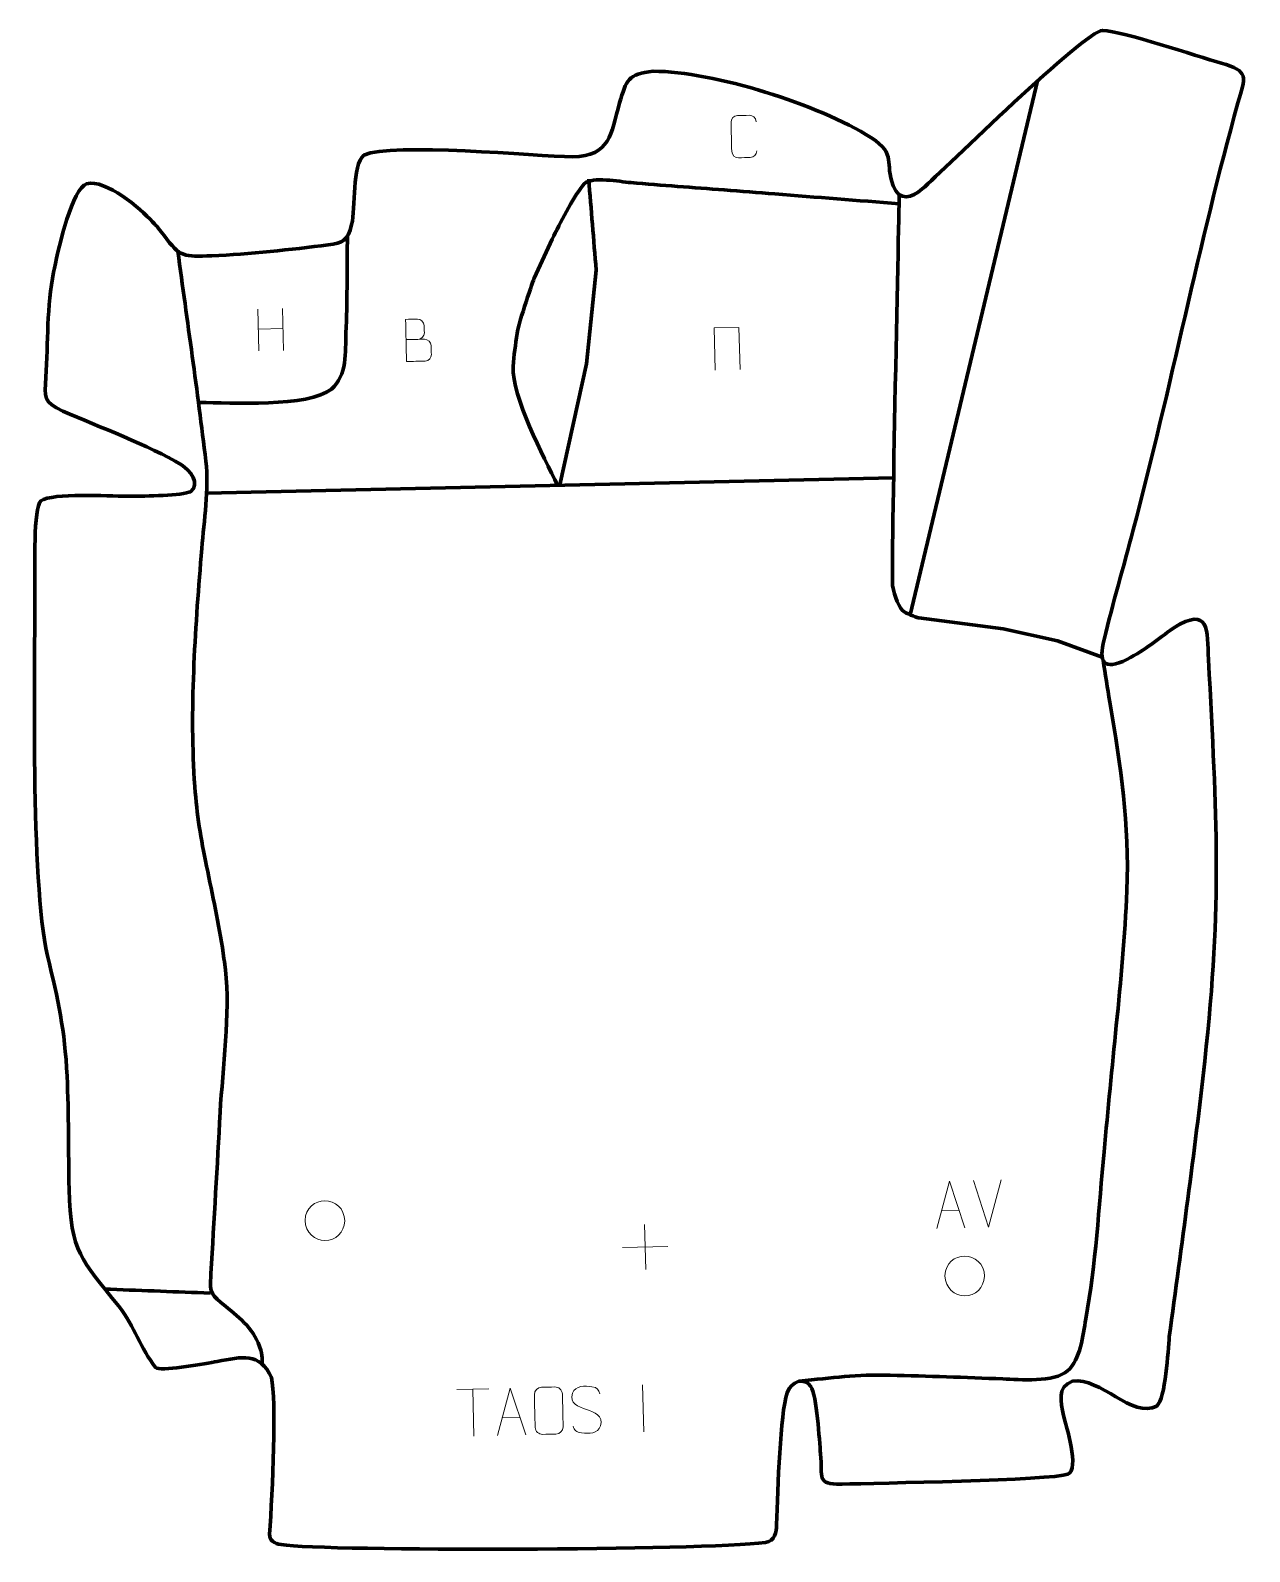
# Model space of a CAD drawing. Header units: millimetres. Extents: x -312 to 334, y -151 to 655.
import ezdxf

# ---------------------------------------------------------------- set-up
doc = ezdxf.new("R2010")
doc.units = ezdxf.units.MM
doc.header["$MEASUREMENT"] = 0
for name, color, linetype in [('layer 1', 7, 'Continuous'), ('layer 2', 7, 'Continuous'), ('layer 3', 7, 'Continuous')]:
    doc.layers.add(name, color=color, linetype=linetype)

msp = doc.modelspace()

# ---------------------------------------------------------------- linework, layer by layer
at = {"layer": 'layer 1', "color": 250, "lineweight": 9}
for points in [[(-166.3605, 24.745), (-166.2898, 31.3854), (-161.0158, 35.2314), (-155.8605, 35.1344), (-155.8605, 35.1344), (-150.7052, 35.2314), (-145.4312, 31.168), (-145.3605, 24.5276), (-145.3605, 24.5276), (-145.7307, 18.1983), (-150.1726, 14.1676), (-155.8605, 14.1382), (-155.8605, 14.1382), (-161.0158, 14.0412), (-166.2898, 18.1046), (-166.3605, 24.745)], [(172.5949, -4.5499), (172.6656, 2.0905), (177.9396, 5.9365), (183.0949, 5.8395), (183.0949, 5.8395), (188.2502, 5.9365), (193.5242, 1.8731), (193.5949, -4.7673), (193.5949, -4.7673), (193.2247, -11.0966), (188.7828, -15.1273), (183.0949, -15.1567), (183.0949, -15.1567), (177.9396, -15.2537), (172.6656, -11.1903), (172.5949, -4.5499)]]:
    msp.add_open_spline(points, degree=3, knots=[0, 0, 0, 0, 0.2, 0.2, 0.2, 0.2, 0.4, 0.4, 0.4, 0.4, 0.6, 0.6, 0.6, 0.6, 1, 1, 1, 1], dxfattribs=at)
at = {"layer": 'layer 2', "color": 142, "lineweight": 158}
for points in [[(154.1564, 345.5867), (154.1564, 345.5867), (221.7242, 628.4716), (221.7242, 628.4716)], [(145.4138, 418.0896), (145.4138, 418.0896), (-218.5367, 409.9711), (-218.5367, 409.9711)]]:
    msp.add_open_spline(points, degree=3, dxfattribs=at)
for points, knots in [([(-35.4786, 544.6532), (-31.2766, 553.1316), (-24.9493, 565.6909), (-19.264, 573.0172), (-19.264, 573.0172), (-19.264, 573.0172), (-18.5615, 573.9225), (-18.5615, 573.9225), (-18.5615, 573.9225), (-13.8253, 577.9034), (-0.1116, 575.1157), (6.2217, 574.5595), (6.2217, 574.5595), (22.6696, 573.115), (39.185, 571.9876), (55.6501, 570.6893), (55.6501, 570.6893), (64.62, 569.9794), (73.59, 569.2694), (82.5601, 568.5594), (82.5601, 568.5594), (104.4867, 566.8238), (126.4135, 565.0883), (148.3402, 563.3528)], [0, 0, 0, 0, 0.14285714, 0.14285714, 0.14285714, 0.14285714, 0.28571429, 0.28571429, 0.28571429, 0.28571429, 0.42857143, 0.42857143, 0.42857143, 0.42857143, 0.57142857, 0.57142857, 0.57142857, 0.57142857, 0.71428571, 0.71428571, 0.71428571, 0.71428571, 1, 1, 1, 1]), ([(-31.3404, 414.4867), (-31.3404, 414.4867), (-17.2926, 478.6136), (-17.2926, 478.6136), (-17.2926, 478.6136), (-17.2926, 478.6136), (-12.1538, 528.2311), (-12.1538, 528.2311), (-12.1538, 528.2311), (-13.4726, 544.2772), (-14.7912, 560.3231), (-16.1101, 576.3692)], [0, 0, 0, 0, 0.25, 0.25, 0.25, 0.25, 0.5, 0.5, 0.5, 0.5, 1, 1, 1, 1]), ([(255.9374, 323.2237), (255.9374, 323.2237), (232.232, 331.8724), (232.232, 331.8724), (232.232, 331.8724), (232.232, 331.8724), (203.4941, 338.1834), (203.4941, 338.1834), (203.4941, 338.1834), (203.4941, 338.1834), (158.8244, 343.9062), (158.8244, 343.9062), (158.8244, 343.9062), (158.8244, 343.9062), (153.2246, 345.622), (150.802, 347.2831), (150.802, 347.2831), (148.3794, 348.9441), (145.8468, 355.1019), (144.9046, 361.1661), (144.9046, 361.1661), (143.9624, 367.2302), (148.4466, 568.161), (148.4466, 568.161)], [0, 0, 0, 0, 0.14285714, 0.14285714, 0.14285714, 0.14285714, 0.28571429, 0.28571429, 0.28571429, 0.28571429, 0.42857143, 0.42857143, 0.42857143, 0.42857143, 0.57142857, 0.57142857, 0.57142857, 0.57142857, 0.71428571, 0.71428571, 0.71428571, 0.71428571, 1, 1, 1, 1]), ([(-222.1688, 458.0557), (-206.1533, 458.0444), (-164.3072, 455.308), (-152.4672, 465.2086), (-152.4672, 465.2086), (-143.96, 472.3223), (-145.1672, 484.849), (-144.7363, 495.0137), (-144.7363, 495.0137), (-144.0505, 511.1881), (-144.1688, 527.2479), (-143.9849, 543.4213), (-143.9849, 543.4213), (-143.9849, 543.4213), (-143.9421, 546.4592), (-143.9421, 546.4592)], [0, 0, 0, 0, 0.2, 0.2, 0.2, 0.2, 0.4, 0.4, 0.4, 0.4, 0.6, 0.6, 0.6, 0.6, 1, 1, 1, 1]), ([(-32.6546, 414.1175), (-39.9528, 429.6425), (-56.941, 460.8639), (-56.1456, 477.2228), (-56.1456, 477.2228), (-55.8695, 482.899), (-54.8094, 488.9175), (-54.0747, 494.5865), (-54.0747, 494.5865), (-53.3401, 500.2554), (-45.0627, 523.9179), (-45.0627, 523.9179), (-45.0627, 523.9179), (-45.0627, 523.9179), (-35.4786, 544.6532), (-35.4786, 544.6532)], [0, 0, 0, 0, 0.2, 0.2, 0.2, 0.2, 0.4, 0.4, 0.4, 0.4, 0.6, 0.6, 0.6, 0.6, 1, 1, 1, 1]), ([(-233.7733, 538.222), (-228.8551, 501.2777), (-223.3316, 464.0079), (-218.9838, 427.0399), (-218.9838, 427.0399), (-217.2163, 412.012), (-219.8409, 395.7269), (-221.1546, 380.6605), (-221.1546, 380.6605), (-224.3898, 340.4975), (-227.5394, 298.5951), (-225.0869, 258.3646), (-225.0869, 258.3646), (-225.0869, 258.3646), (-224.9984, 256.9125), (-224.9984, 256.9125), (-224.9984, 256.9125), (-224.0653, 242.63), (-222.0108, 229.2937), (-219.1493, 215.279), (-219.1493, 215.279), (-215.9813, 199.9472), (-212.6832, 184.798), (-210.2246, 169.3208), (-210.2246, 169.3208), (-209.6137, 165.3565), (-209.0744, 161.4112), (-208.5837, 157.4304), (-208.5837, 157.4304), (-205.9449, 134.2789), (-210.0196, 105.635), (-211.4081, 82.0236), (-211.4081, 82.0236), (-212.9448, 53.558), (-214.5237, 25.0975), (-216.3117, -3.3537), (-216.3117, -3.3537), (-216.3117, -3.3537), (-216.406, -4.8511), (-216.406, -4.8511), (-216.406, -4.8511), (-217.004, -14.223), (-215.8231, -14.7554), (-208.5967, -20.6225), (-208.5967, -20.6225), (-200.3492, -27.3186), (-193.0481, -33.3128), (-189.8573, -43.9449), (-189.8573, -43.9449), (-189.1876, -46.1761), (-189.1049, -47.3396), (-189.099, -49.6342), (-189.099, -49.6342), (-189.099, -49.6342), (-189.185, -51.0612), (-189.185, -51.0612)], [0, 0, 0, 0, 0.06666667, 0.06666667, 0.06666667, 0.06666667, 0.13333333, 0.13333333, 0.13333333, 0.13333333, 0.2, 0.2, 0.2, 0.2, 0.26666667, 0.26666667, 0.26666667, 0.26666667, 0.33333333, 0.33333333, 0.33333333, 0.33333333, 0.4, 0.4, 0.4, 0.4, 0.46666667, 0.46666667, 0.46666667, 0.46666667, 0.53333333, 0.53333333, 0.53333333, 0.53333333, 0.6, 0.6, 0.6, 0.6, 0.66666667, 0.66666667, 0.66666667, 0.66666667, 0.73333333, 0.73333333, 0.73333333, 0.73333333, 0.8, 0.8, 0.8, 0.8, 0.86666667, 0.86666667, 0.86666667, 0.86666667, 1, 1, 1, 1]), ([(95.4495, -60.4865), (113.1041, -58.5629), (125.5323, -56.7939), (143.6019, -57.2613), (143.6019, -57.2613), (163.4986, -57.776), (183.4011, -58.3927), (203.2865, -59.2355), (203.2865, -59.2355), (212.0243, -59.613), (230.6321, -61.0455), (237.5442, -55.0225), (237.5442, -55.0225), (244.5303, -48.935), (245.6884, -36.1116), (247.2153, -27.4382), (247.2153, -27.4382), (252.5901, 1.7472), (254.1328, 31.5758), (256.9, 61.1673), (256.9, 61.1673), (258.9865, 83.4803), (261.1452, 105.7846), (263.4123, 128.08), (263.4123, 128.08), (265.8386, 151.876), (268.0274, 175.6003), (268.9892, 199.51), (268.9892, 199.51), (270.3808, 235.2908), (265.9285, 264.4513), (259.9807, 299.3831), (259.9807, 299.3831), (258.7274, 306.7441), (257.5902, 314.1195), (256.4283, 321.4951)], [0, 0, 0, 0, 0.1, 0.1, 0.1, 0.1, 0.2, 0.2, 0.2, 0.2, 0.3, 0.3, 0.3, 0.3, 0.4, 0.4, 0.4, 0.4, 0.5, 0.5, 0.5, 0.5, 0.6, 0.6, 0.6, 0.6, 0.7, 0.7, 0.7, 0.7, 0.8, 0.8, 0.8, 0.8, 1, 1, 1, 1]), ([(-216.7211, -13.7694), (-234.2905, -13.0938), (-251.8597, -12.4182), (-269.4291, -11.7425), (-269.4291, -11.7425), (-269.4291, -11.7425), (-272.441, -11.6267), (-272.441, -11.6267)], [0, 0, 0, 0, 0.33333333, 0.33333333, 0.33333333, 0.33333333, 1, 1, 1, 1])]:
    msp.add_open_spline(points, degree=3, knots=knots, dxfattribs=at)
at = {"layer": 'layer 2', "color": 250, "lineweight": 9}
msp.add_open_spline([(168.2792, 20.4906), (168.2792, 20.4906), (175.0381, 45.6168), (175.0381, 45.6168), (175.0381, 45.6168), (175.0381, 45.6168), (183.2157, 20.8558), (183.2157, 20.8558)], degree=3, knots=[0, 0, 0, 0, 0.33333333, 0.33333333, 0.33333333, 0.33333333, 1, 1, 1, 1], dxfattribs=at)
for points in [[(195.6307, 21.152), (195.6307, 21.152), (187.7012, 45.9192), (187.7012, 45.9192)], [(202.3405, 46.2771), (202.3405, 46.2771), (195.6308, 21.152), (195.6308, 21.152)], [(170.775, 29.8038), (170.775, 29.8038), (180.2678, 30.0359), (180.2678, 30.0359)]]:
    msp.add_open_spline(points, degree=3, dxfattribs=at)
at = {"layer": 'layer 3', "color": 242, "lineweight": 158}
msp.add_open_spline([(-179.1155, -146.9976), (-182.7086, -146.4578), (-185.3775, -144.7162), (-185.1628, -141.5027), (-185.1628, -141.5027), (-183.6647, -119.081), (-181.441, -69.8362), (-184.249, -58.5501), (-184.249, -58.5501), (-190.4933, -44.6232), (-199.837, -47.6932), (-212.8916, -49.9224), (-212.8916, -49.9224), (-219.1532, -50.9916), (-239.9481, -55.142), (-244.9435, -53.4875), (-244.9435, -53.4875), (-244.9435, -53.4875), (-245.5727, -53.225), (-245.5727, -53.225), (-245.5727, -53.225), (-253.6121, -42.9458), (-256.5422, -31.7059), (-265.1041, -20.7323), (-265.1041, -20.7323), (-285.1768, 4.4893), (-290.464, 7.2255), (-291.4611, 41.3705), (-291.4611, 41.3705), (-291.8113, 61.5584), (-291.5568, 80.8023), (-292.4715, 101.105), (-292.4715, 101.105), (-293.7745, 125.9201), (-297.002, 141.1276), (-302.9269, 164.9893), (-302.9269, 164.9893), (-311.9052, 205.3398), (-309.5324, 316.0517), (-309.5041, 362.7316), (-309.5041, 362.7316), (-309.4977, 369.5579), (-310.3705, 402.4575), (-306.4171, 405.8972), (-306.4171, 405.8972), (-299.8649, 410.4458), (-270.9396, 408.397), (-260.9331, 408.4592), (-260.9331, 408.4592), (-253.458, 408.5057), (-234.3825, 408.3782), (-227.9208, 410.5692), (-227.9208, 410.5692), (-227.9208, 410.5692), (-227.1648, 410.8255), (-227.1648, 410.8255), (-227.1648, 410.8255), (-221.5971, 414.7057), (-227.4336, 422.3762), (-231.9023, 425.0468), (-231.9023, 425.0468), (-249.2583, 435.4184), (-275.3394, 445.0217), (-294.7386, 453.5521), (-294.7386, 453.5521), (-304.9428, 458.0392), (-304.3924, 460.8002), (-303.7136, 471.4109), (-303.7136, 471.4109), (-302.5928, 489.8896), (-303.2294, 509.0986), (-299.6252, 527.1965), (-299.6252, 527.1965), (-297.6657, 537.0364), (-291.0613, 567.1642), (-283.4794, 573.2699), (-283.4794, 573.2699), (-283.4794, 573.2699), (-282.1107, 573.9292), (-282.1107, 573.9292), (-282.1107, 573.9292), (-271.9821, 576.6013), (-253.6887, 560.7322), (-247.2013, 553.861), (-247.2013, 553.861), (-244.9723, 551.5002), (-243.0555, 549.2288), (-241.1248, 546.6229), (-241.1248, 546.6229), (-232.5593, 534.7112), (-230.5843, 535.3505), (-215.7188, 535.7721), (-215.7188, 535.7721), (-196.1498, 536.7067), (-173.6481, 539.0099), (-154.2252, 541.608), (-154.2252, 541.608), (-146.2727, 542.6717), (-143.8522, 543.7252), (-141.716, 552.3376), (-141.716, 552.3376), (-139.5015, 561.2661), (-141.7597, 583.6266), (-135.2267, 589.1757), (-135.2267, 589.1757), (-120.6529, 595.8063), (-43.7317, 588.602), (-24.7433, 588.1808), (-24.7433, 588.1808), (-4.3729, 588.7989), (-4.571, 600.1407), (0.2737, 616.8584), (0.2737, 616.8584), (3.7429, 628.8298), (4.7875, 632.1375), (18.0162, 633.5629), (18.0162, 633.5629), (50.1721, 633.5235), (105.8447, 615.7871), (133.2992, 598.5087), (133.2992, 598.5087), (147.6056, 588.974), (140.3514, 585.2125), (145.1815, 572.9147), (145.1815, 572.9147), (148.5676, 564.294), (155.0376, 566.3145), (160.6251, 571.2306), (160.6251, 571.2306), (172.1265, 581.3502), (246.7462, 655.1243), (256.1692, 655.1856), (256.1692, 655.1856), (266.8655, 654.8032), (305.7209, 641.5343), (318.996, 637.8627), (318.996, 637.8627), (334.0104, 633.7101), (331.8317, 630.4936), (327.8503, 616.7478), (327.8503, 616.7478), (307.0884, 542.0514), (292.334, 465.7296), (272.3919, 390.631), (272.3919, 390.631), (267.2669, 371.3607), (261.6181, 351.8318), (256.9205, 332.499), (256.9205, 332.499), (254.0052, 320.5008), (256.4358, 315.708), (269.0599, 321.9681), (269.0599, 321.9681), (279.2925, 327.3445), (284.7402, 332.3057), (293.8168, 338.6421), (293.8168, 338.6421), (312.8151, 350.5068), (311.5324, 337.465), (312.2392, 321.9213), (312.2392, 321.9213), (316.6535, 237.3822), (319.5158, 193.9768), (310.2596, 109.083), (310.2596, 109.083), (304.8687, 60.2819), (297.9178, 11.7047), (291.4919, -36.9639), (291.4919, -36.9639), (290.6939, -44.1495), (289.6568, -69.5578), (284.7958, -73.6746), (284.7958, -73.6746), (271.807, -80.39), (254.901, -58.0183), (240.2381, -60.4909), (240.2381, -60.4909), (231.6727, -63.5199), (234.0892, -71.4127), (235.4629, -78.6618), (235.4629, -78.6618), (236.7629, -83.8303), (244.1517, -107.1454), (237.7483, -109.6689), (237.7483, -109.6689), (229.2415, -113.0213), (135.7032, -114.3798), (118.171, -114.9946), (118.171, -114.9946), (118.171, -114.9946), (117.5957, -115.0206), (117.5957, -115.0206), (117.5957, -115.0206), (104.3747, -115.0154), (107.8818, -111.6445), (106.6989, -98.8704), (106.6989, -98.8704), (106.0484, -91.8454), (104.8118, -67.9571), (101.5407, -63.1638), (101.5407, -63.1638), (98.1292, -58.1645), (91.2108, -60.294), (89.0064, -66.5126), (89.0064, -66.5126), (85.2509, -78.0228), (84.1437, -116.7939), (83.3833, -136.3405), (83.3833, -136.3405), (83.2257, -140.3959), (82.7235, -145.1888), (77.4697, -145.8572), (77.4697, -145.8572), (44.427, -150.0621), (-154.552, -150.6882), (-179.1155, -146.9976)], degree=3, knots=[0, 0, 0, 0, 0.01818182, 0.01818182, 0.01818182, 0.01818182, 0.03636364, 0.03636364, 0.03636364, 0.03636364, 0.05454545, 0.05454545, 0.05454545, 0.05454545, 0.07272727, 0.07272727, 0.07272727, 0.07272727, 0.09090909, 0.09090909, 0.09090909, 0.09090909, 0.10909091, 0.10909091, 0.10909091, 0.10909091, 0.12727273, 0.12727273, 0.12727273, 0.12727273, 0.14545455, 0.14545455, 0.14545455, 0.14545455, 0.16363636, 0.16363636, 0.16363636, 0.16363636, 0.18181818, 0.18181818, 0.18181818, 0.18181818, 0.2, 0.2, 0.2, 0.2, 0.21818182, 0.21818182, 0.21818182, 0.21818182, 0.23636364, 0.23636364, 0.23636364, 0.23636364, 0.25454545, 0.25454545, 0.25454545, 0.25454545, 0.27272727, 0.27272727, 0.27272727, 0.27272727, 0.29090909, 0.29090909, 0.29090909, 0.29090909, 0.30909091, 0.30909091, 0.30909091, 0.30909091, 0.32727273, 0.32727273, 0.32727273, 0.32727273, 0.34545455, 0.34545455, 0.34545455, 0.34545455, 0.36363636, 0.36363636, 0.36363636, 0.36363636, 0.38181818, 0.38181818, 0.38181818, 0.38181818, 0.4, 0.4, 0.4, 0.4, 0.41818182, 0.41818182, 0.41818182, 0.41818182, 0.43636364, 0.43636364, 0.43636364, 0.43636364, 0.45454545, 0.45454545, 0.45454545, 0.45454545, 0.47272727, 0.47272727, 0.47272727, 0.47272727, 0.49090909, 0.49090909, 0.49090909, 0.49090909, 0.50909091, 0.50909091, 0.50909091, 0.50909091, 0.52727273, 0.52727273, 0.52727273, 0.52727273, 0.54545455, 0.54545455, 0.54545455, 0.54545455, 0.56363636, 0.56363636, 0.56363636, 0.56363636, 0.58181818, 0.58181818, 0.58181818, 0.58181818, 0.6, 0.6, 0.6, 0.6, 0.61818182, 0.61818182, 0.61818182, 0.61818182, 0.63636364, 0.63636364, 0.63636364, 0.63636364, 0.65454545, 0.65454545, 0.65454545, 0.65454545, 0.67272727, 0.67272727, 0.67272727, 0.67272727, 0.69090909, 0.69090909, 0.69090909, 0.69090909, 0.70909091, 0.70909091, 0.70909091, 0.70909091, 0.72727273, 0.72727273, 0.72727273, 0.72727273, 0.74545455, 0.74545455, 0.74545455, 0.74545455, 0.76363636, 0.76363636, 0.76363636, 0.76363636, 0.78181818, 0.78181818, 0.78181818, 0.78181818, 0.8, 0.8, 0.8, 0.8, 0.81818182, 0.81818182, 0.81818182, 0.81818182, 0.83636364, 0.83636364, 0.83636364, 0.83636364, 0.85454545, 0.85454545, 0.85454545, 0.85454545, 0.87272727, 0.87272727, 0.87272727, 0.87272727, 0.89090909, 0.89090909, 0.89090909, 0.89090909, 0.90909091, 0.90909091, 0.90909091, 0.90909091, 0.92727273, 0.92727273, 0.92727273, 0.92727273, 0.94545455, 0.94545455, 0.94545455, 0.94545455, 0.96363636, 0.96363636, 0.96363636, 0.96363636, 1, 1, 1, 1], dxfattribs=at)
at = {"layer": 'layer 3', "color": 250, "lineweight": 9}
for points, knots in [([(72.9474, 591.3701), (72.8731, 589.2866), (71.4037, 587.9251), (69.4808, 587.8684), (69.4808, 587.8684), (67.3928, 587.8177), (65.3049, 587.7666), (63.2172, 587.7153), (63.2172, 587.7153), (61.4958, 587.5788), (59.6887, 589.223), (59.6545, 591.0295), (59.6545, 591.0295), (59.5286, 596.1962), (59.4023, 601.3623), (59.2756, 606.5282), (59.2756, 606.5282), (59.2326, 608.4428), (60.759, 610.0205), (62.6866, 610.0555), (62.6866, 610.0555), (64.769, 610.1064), (66.8519, 610.1573), (68.9346, 610.2082), (68.9346, 610.2082), (70.6768, 610.2826), (72.4927, 608.9907), (72.5699, 606.8086)], [0, 0, 0, 0, 0.125, 0.125, 0.125, 0.125, 0.25, 0.25, 0.25, 0.25, 0.375, 0.375, 0.375, 0.375, 0.5, 0.5, 0.5, 0.5, 0.625, 0.625, 0.625, 0.625, 0.75, 0.75, 0.75, 0.75, 1, 1, 1, 1]), ([(-112.943, 491.3648), (-109.685, 491.4448), (-106.4265, 491.5245), (-103.1678, 491.6038), (-103.1678, 491.6038), (-101.3986, 491.6315), (-99.6382, 490.1191), (-99.5934, 488.2838), (-99.5934, 488.2838), (-99.569, 487.2733), (-99.5022, 484.5428), (-99.4772, 483.532), (-99.4772, 483.532), (-99.4206, 481.8688), (-100.7574, 480.0318), (-102.8366, 479.9962), (-102.8366, 479.9962), (-106.0956, 479.9168), (-109.3543, 479.8371), (-112.6127, 479.7572), (-112.6127, 479.7572), (-112.7948, 487.2053), (-112.9769, 494.6532), (-113.1589, 502.1008), (-113.1589, 502.1008), (-111.0335, 502.1528), (-108.9077, 502.2047), (-106.7818, 502.2567), (-106.7818, 502.2567), (-105.2772, 502.3093), (-103.3579, 500.6445), (-103.2991, 498.8877), (-103.2991, 498.8877), (-103.2542, 497.0377), (-103.251, 496.907), (-103.2054, 495.0567), (-103.2054, 495.0567), (-103.1448, 493.207), (-104.7656, 491.5492), (-106.5659, 491.5207)], [0, 0, 0, 0, 0.09090909, 0.09090909, 0.09090909, 0.09090909, 0.18181818, 0.18181818, 0.18181818, 0.18181818, 0.27272727, 0.27272727, 0.27272727, 0.27272727, 0.36363636, 0.36363636, 0.36363636, 0.36363636, 0.45454545, 0.45454545, 0.45454545, 0.45454545, 0.54545455, 0.54545455, 0.54545455, 0.54545455, 0.63636364, 0.63636364, 0.63636364, 0.63636364, 0.72727273, 0.72727273, 0.72727273, 0.72727273, 0.81818182, 0.81818182, 0.81818182, 0.81818182, 1, 1, 1, 1]), ([(50.9308, 475.1945), (50.9308, 475.1945), (50.3845, 497.5381), (50.3845, 497.5381), (50.3845, 497.5381), (50.3845, 497.5381), (63.4989, 497.8587), (63.4989, 497.8587), (63.4989, 497.8587), (63.4989, 497.8587), (64.0452, 475.5151), (64.0452, 475.5151)], [0, 0, 0, 0, 0.25, 0.25, 0.25, 0.25, 0.5, 0.5, 0.5, 0.5, 1, 1, 1, 1]), ([(-64.4428, -89.1944), (-64.4428, -89.1944), (-57.684, -64.0682), (-57.684, -64.0682), (-57.684, -64.0682), (-57.684, -64.0682), (-49.5064, -88.8292), (-49.5064, -88.8292)], [0, 0, 0, 0, 0.33333333, 0.33333333, 0.33333333, 0.33333333, 1, 1, 1, 1]), ([(-41.1091, -63.6633), (-38.7841, -63.6064), (-36.4587, -63.5496), (-34.1333, -63.4927), (-34.1333, -63.4927), (-32.1881, -63.4095), (-30.1609, -64.852), (-30.0746, -67.2882), (-30.0746, -67.2882), (-29.9345, -73.0334), (-29.7941, -78.779), (-29.6532, -84.525), (-29.6532, -84.525), (-29.7362, -86.8511), (-31.3767, -88.3713), (-33.5235, -88.4346), (-33.5235, -88.4346), (-35.8547, -88.4912), (-38.1859, -88.5481), (-40.5167, -88.6055), (-40.5167, -88.6055), (-42.4385, -88.758), (-44.4561, -86.9222), (-44.4942, -84.9052), (-44.4942, -84.9052), (-44.635, -79.1369), (-44.776, -73.3689), (-44.9173, -67.6013), (-44.9173, -67.6013), (-44.9653, -65.4638), (-43.2612, -63.7024), (-41.1091, -63.6633)], [0, 0, 0, 0, 0.11111111, 0.11111111, 0.11111111, 0.11111111, 0.22222222, 0.22222222, 0.22222222, 0.22222222, 0.33333333, 0.33333333, 0.33333333, 0.33333333, 0.44444444, 0.44444444, 0.44444444, 0.44444444, 0.55555556, 0.55555556, 0.55555556, 0.55555556, 0.66666667, 0.66666667, 0.66666667, 0.66666667, 0.77777778, 0.77777778, 0.77777778, 0.77777778, 1, 1, 1, 1]), ([(-17.2903, -75.3872), (-21.5733, -74.0211), (-26.5238, -72.3458), (-24.6543, -66.7781), (-24.6543, -66.7781), (-23.2524, -62.6027), (-18.0308, -62.8637), (-14.4136, -63.3765), (-14.4136, -63.3765), (-11.5422, -63.7836), (-10.6481, -64.9753), (-10.2867, -67.0512)], [0, 0, 0, 0, 0.25, 0.25, 0.25, 0.25, 0.5, 0.5, 0.5, 0.5, 1, 1, 1, 1]), ([(-17.2903, -75.3873), (-13.2327, -76.9353), (-8.1585, -78.7001), (-9.861, -84.1036), (-9.861, -84.1036), (-11.2161, -88.4044), (-16.1317, -88.2678), (-19.8702, -87.8044), (-19.8702, -87.8044), (-22.6294, -87.4619), (-23.8796, -86.2786), (-24.3091, -84.1763)], [0, 0, 0, 0, 0.25, 0.25, 0.25, 0.25, 0.5, 0.5, 0.5, 0.5, 1, 1, 1, 1])]:
    msp.add_open_spline(points, degree=3, knots=knots, dxfattribs=at)
for points in [[(-178.3274, 507.8888), (-178.3274, 507.8888), (-177.7811, 485.5452), (-177.7811, 485.5452)], [(-191.4392, 507.5682), (-191.4392, 507.5682), (-190.8967, 485.3822), (-190.8967, 485.3822)], [(-191.1615, 496.9294), (-191.1615, 496.9294), (-178.0673, 497.2496), (-178.0673, 497.2496)], [(13.5079, 22.6462), (13.5079, 22.6462), (14.094, -1.3245), (14.094, -1.3245)], [(1.8156, 10.3677), (1.8156, 10.3677), (25.7864, 10.9538), (25.7864, 10.9538)], [(-86.0669, -64.8791), (-86.0669, -64.8791), (-69.0848, -64.4639), (-69.0848, -64.4639)], [(12.3943, -62.3446), (12.3943, -62.3446), (13.0047, -87.3112), (13.0047, -87.3112)], [(-76.9663, -89.594), (-76.9663, -89.594), (-77.5762, -64.648), (-77.5762, -64.648)], [(-61.9471, -79.8812), (-61.9471, -79.8812), (-52.4543, -79.6491), (-52.4543, -79.6491)]]:
    msp.add_open_spline(points, degree=3, dxfattribs=at)

doc.saveas('drawing.dxf')
